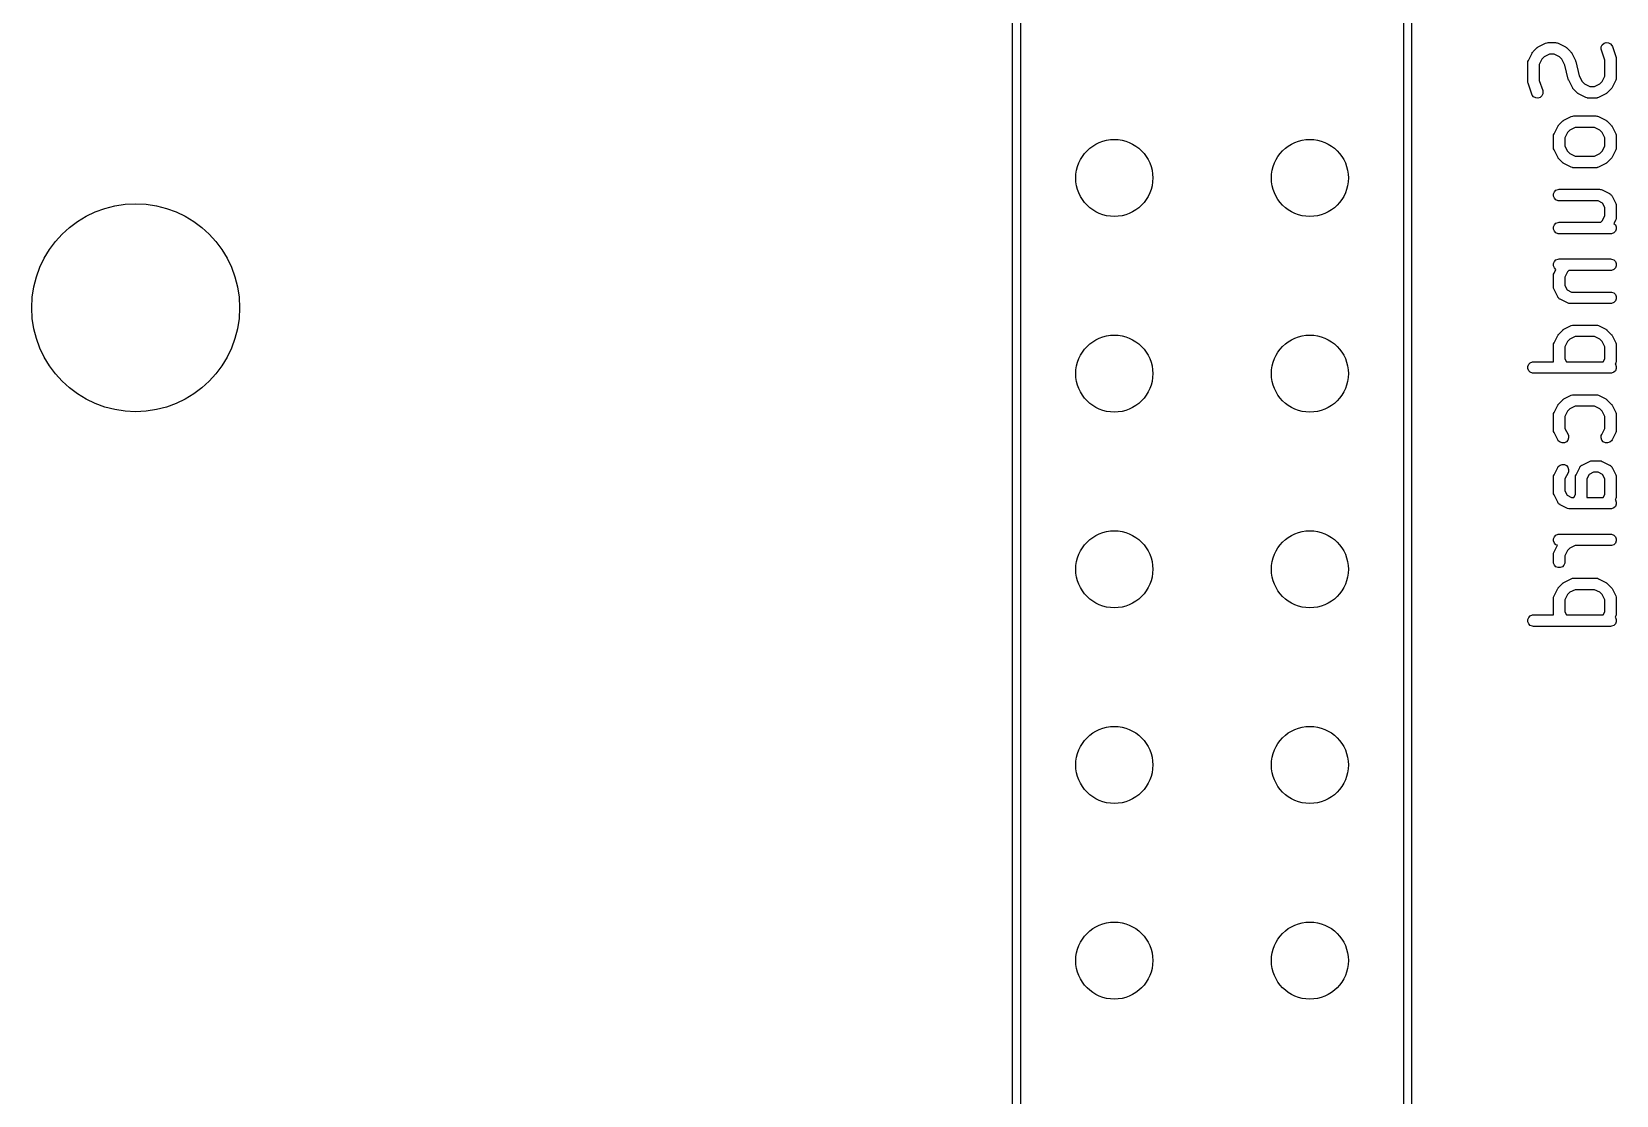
# Model space of a CAD drawing. Header units: inches. Extents: x 0.74 to 7.44, y -5.09 to -0.74.
# Drawn here: x 4.081 to 4.891, y -4.261 to -3.717 of the extents above; entities that cross this region are included whole.
import ezdxf

# ---------------------------------------------------------------- set-up
doc = ezdxf.new("R2010")
doc.units = ezdxf.units.IN
doc.header["$MEASUREMENT"] = 0
doc.layers.add('BLACK', color=250, linetype='CONTINUOUS')

msp = doc.modelspace()

# ---------------------------------------------------------------- linework, layer by layer
at = {"layer": 'BLACK', "linetype": 'CONTINUOUS'}
for p, q in [((4.58228, -4.64195), (4.58228, -2.64195)), ((4.58622, -2.64392), (4.58622, -4.63998)), ((4.78622, -2.68132), (4.78622, -4.64195)), ((4.78228, -4.63998), (4.78228, -2.68214)), ((4.8484, -3.72736), (4.85028, -3.72549)), ((4.85028, -3.72549), (4.8505, -3.7253)), ((4.8505, -3.7253), (4.85055, -3.72524)), ((4.85055, -3.72524), (4.85064, -3.72518)), ((4.85064, -3.72518), (4.85072, -3.72512)), ((4.85072, -3.72512), (4.8508, -3.72509)), ((4.8508, -3.72509), (4.85104, -3.72493)), ((4.85104, -3.72493), (4.85479, -3.72306)), ((4.85479, -3.72306), (4.85533, -3.72285)), ((4.85533, -3.72285), (4.85544, -3.72284)), ((4.85544, -3.72284), (4.85554, -3.7228)), ((4.85554, -3.7228), (4.85611, -3.72275)), ((4.85611, -3.72275), (4.85986, -3.72275)), ((4.85986, -3.72275), (4.86044, -3.7228)), ((4.86044, -3.7228), (4.86054, -3.72284)), ((4.86054, -3.72284), (4.86064, -3.72285)), ((4.86064, -3.72285), (4.86118, -3.72306)), ((4.86118, -3.72306), (4.86493, -3.72493)), ((4.86493, -3.72493), (4.86518, -3.72509)), ((4.86518, -3.72509), (4.86525, -3.72512)), ((4.86525, -3.72512), (4.86533, -3.72518)), ((4.86533, -3.72518), (4.86542, -3.72524)), ((4.86542, -3.72524), (4.86547, -3.7253)), ((4.86547, -3.7253), (4.8657, -3.72549)), ((4.8657, -3.72549), (4.86758, -3.72736)), ((4.88318, -3.72607), (4.88326, -3.72492)), ((4.88331, -3.72663), (4.88318, -3.72607)), ((4.88326, -3.72492), (4.88378, -3.72389)), ((4.88503, -3.7318), (4.88331, -3.72663)), ((4.88378, -3.72389), (4.88465, -3.72313)), ((4.88465, -3.72313), (4.88574, -3.72277)), ((4.88574, -3.72277), (4.88689, -3.72285)), ((4.88689, -3.72285), (4.88792, -3.72337)), ((4.88792, -3.72337), (4.88868, -3.72424)), ((4.88868, -3.72424), (4.88891, -3.72476)), ((4.88891, -3.72476), (4.89079, -3.73039)), ((4.84566, -3.7332), (4.84572, -3.73262)), ((4.84566, -3.74257), (4.84566, -3.7332)), ((4.84572, -3.73262), (4.84576, -3.73252)), ((4.84576, -3.73252), (4.84577, -3.73242)), ((4.84577, -3.73242), (4.84597, -3.73188)), ((4.84597, -3.73188), (4.84785, -3.72813)), ((4.84785, -3.72813), (4.848, -3.72788)), ((4.848, -3.72788), (4.84803, -3.72781)), ((4.84803, -3.72781), (4.8481, -3.72773)), ((4.8481, -3.72773), (4.84816, -3.72764)), ((4.84816, -3.72764), (4.84822, -3.72759)), ((4.84822, -3.72759), (4.8484, -3.72736)), ((4.85292, -3.7312), (4.85157, -3.73389)), ((4.85157, -3.73389), (4.85157, -3.74209)), ((4.85411, -3.73), (4.85292, -3.7312)), ((4.85681, -3.72865), (4.85411, -3.73)), ((4.85917, -3.72865), (4.85681, -3.72865)), ((4.86186, -3.73), (4.85917, -3.72865)), ((4.86306, -3.7312), (4.86186, -3.73)), ((4.86458, -3.73423), (4.86306, -3.7312)), ((4.86637, -3.74141), (4.86458, -3.73423)), ((4.86758, -3.72736), (4.86776, -3.72759)), ((4.86776, -3.72759), (4.86782, -3.72764)), ((4.86782, -3.72764), (4.86788, -3.72773)), ((4.86788, -3.72773), (4.86794, -3.72781)), ((4.86794, -3.72781), (4.86797, -3.72788)), ((4.86797, -3.72788), (4.86813, -3.72813)), ((4.86813, -3.72813), (4.87, -3.73188)), ((4.87, -3.73188), (4.87002, -3.73192)), ((4.87002, -3.73192), (4.87003, -3.73194)), ((4.87003, -3.73194), (4.87012, -3.73218)), ((4.87012, -3.73218), (4.87021, -3.73242)), ((4.87021, -3.73242), (4.87021, -3.73244)), ((4.87021, -3.73244), (4.87023, -3.73248)), ((4.87023, -3.73248), (4.87202, -3.73967)), ((4.88503, -3.74), (4.88503, -3.7318)), ((4.89079, -3.73039), (4.89085, -3.73067)), ((4.89085, -3.73067), (4.89088, -3.73075)), ((4.89088, -3.73075), (4.89089, -3.73085)), ((4.89089, -3.73085), (4.89091, -3.73095)), ((4.89091, -3.73095), (4.89091, -3.73103)), ((4.89091, -3.73103), (4.89094, -3.73132)), ((4.89094, -3.73132), (4.89094, -3.7407)), ((4.84569, -3.74286), (4.84566, -3.74257)), ((4.84569, -3.74294), (4.84569, -3.74286)), ((4.84571, -3.74304), (4.84569, -3.74294)), ((4.84572, -3.74315), (4.84571, -3.74304)), ((4.84575, -3.74322), (4.84572, -3.74315)), ((4.84581, -3.74351), (4.84575, -3.74322)), ((4.85157, -3.74209), (4.85329, -3.74726)), ((4.86639, -3.74146), (4.86637, -3.74141)), ((4.86639, -3.74148), (4.86639, -3.74146)), ((4.86648, -3.74172), (4.86639, -3.74148)), ((4.86657, -3.74196), (4.86648, -3.74172)), ((4.86658, -3.74198), (4.86657, -3.74196)), ((4.8666, -3.74202), (4.86658, -3.74198)), ((4.86847, -3.74577), (4.8666, -3.74202)), ((4.87202, -3.73967), (4.87354, -3.7427)), ((4.87354, -3.7427), (4.87474, -3.74389)), ((4.88249, -3.74389), (4.88368, -3.7427)), ((4.88368, -3.7427), (4.88503, -3.74)), ((4.89063, -3.74202), (4.88875, -3.74577)), ((4.89083, -3.74148), (4.89063, -3.74202)), ((4.89084, -3.74137), (4.89083, -3.74148)), ((4.89088, -3.74127), (4.89084, -3.74137)), ((4.89094, -3.7407), (4.89088, -3.74127)), ((4.84769, -3.74913), (4.84581, -3.74351)), ((4.84792, -3.74966), (4.84769, -3.74913)), ((4.84868, -3.75053), (4.84792, -3.74966)), ((4.84971, -3.75104), (4.84868, -3.75053)), ((4.85086, -3.75113), (4.84971, -3.75104)), ((4.85195, -3.75076), (4.85086, -3.75113)), ((4.85282, -3.75001), (4.85195, -3.75076)), ((4.85334, -3.74898), (4.85282, -3.75001)), ((4.85329, -3.74726), (4.85342, -3.74783)), ((4.85342, -3.74783), (4.85334, -3.74898)), ((4.86863, -3.74601), (4.86847, -3.74577)), ((4.86866, -3.74609), (4.86863, -3.74601)), ((4.86872, -3.74617), (4.86866, -3.74609)), ((4.86878, -3.74626), (4.86872, -3.74617)), ((4.86884, -3.74631), (4.86878, -3.74626)), ((4.86902, -3.74653), (4.86884, -3.74631)), ((4.8709, -3.74841), (4.86902, -3.74653)), ((4.87113, -3.74859), (4.8709, -3.74841)), ((4.87118, -3.74865), (4.87113, -3.74859)), ((4.87127, -3.74871), (4.87118, -3.74865)), ((4.87135, -3.74878), (4.87127, -3.74871)), ((4.87142, -3.74881), (4.87135, -3.74878)), ((4.87167, -3.74896), (4.87142, -3.74881)), ((4.87542, -3.75084), (4.87167, -3.74896)), ((4.87474, -3.74389), (4.87743, -3.74524)), ((4.87596, -3.75104), (4.87542, -3.75084)), ((4.87606, -3.75105), (4.87596, -3.75104)), ((4.87616, -3.75109), (4.87606, -3.75105)), ((4.87674, -3.75115), (4.87616, -3.75109)), ((4.88049, -3.75115), (4.87674, -3.75115)), ((4.87743, -3.74524), (4.87979, -3.74524)), ((4.87979, -3.74524), (4.88249, -3.74389)), ((4.88106, -3.75109), (4.88049, -3.75115)), ((4.88116, -3.75105), (4.88106, -3.75109)), ((4.88127, -3.75104), (4.88116, -3.75105)), ((4.88181, -3.75084), (4.88127, -3.75104)), ((4.88556, -3.74896), (4.88181, -3.75084)), ((4.8858, -3.74881), (4.88556, -3.74896)), ((4.88588, -3.74878), (4.8858, -3.74881)), ((4.88596, -3.74871), (4.88588, -3.74878)), ((4.88605, -3.74865), (4.88596, -3.74871)), ((4.8861, -3.74859), (4.88605, -3.74865)), ((4.88632, -3.74841), (4.8861, -3.74859)), ((4.8882, -3.74653), (4.88632, -3.74841)), ((4.88838, -3.74631), (4.8882, -3.74653)), ((4.88844, -3.74626), (4.88838, -3.74631)), ((4.8885, -3.74617), (4.88844, -3.74626)), ((4.88857, -3.74609), (4.8885, -3.74617)), ((4.8886, -3.74601), (4.88857, -3.74609)), ((4.88875, -3.74577), (4.8886, -3.74601)), ((4.8591, -3.76937), (4.86097, -3.76562)), ((4.86097, -3.76562), (4.86113, -3.76537)), ((4.86113, -3.76537), (4.86116, -3.7653)), ((4.86116, -3.7653), (4.86122, -3.76522)), ((4.86122, -3.76522), (4.86128, -3.76513)), ((4.86128, -3.76513), (4.86134, -3.76508)), ((4.86134, -3.76508), (4.86153, -3.76486)), ((4.86153, -3.76486), (4.8634, -3.76298)), ((4.8634, -3.76298), (4.86363, -3.76279)), ((4.86363, -3.76279), (4.86368, -3.76274)), ((4.86368, -3.76274), (4.86377, -3.76268)), ((4.86377, -3.76268), (4.86385, -3.76261)), ((4.86385, -3.76261), (4.86392, -3.76258)), ((4.86392, -3.76258), (4.86417, -3.76243)), ((4.86417, -3.76243), (4.86792, -3.76055)), ((4.86724, -3.7675), (4.86604, -3.76869)), ((4.86993, -3.76615), (4.86724, -3.7675)), ((4.86792, -3.76055), (4.86846, -3.76035)), ((4.86846, -3.76035), (4.86856, -3.76034)), ((4.86856, -3.76034), (4.86866, -3.7603)), ((4.86866, -3.7603), (4.86924, -3.76024)), ((4.86924, -3.76024), (4.88049, -3.76024)), ((4.87979, -3.76615), (4.86993, -3.76615)), ((4.88249, -3.7675), (4.87979, -3.76615)), ((4.88049, -3.76024), (4.88106, -3.7603)), ((4.88106, -3.7603), (4.88116, -3.76034)), ((4.88116, -3.76034), (4.88127, -3.76035)), ((4.88127, -3.76035), (4.88181, -3.76055)), ((4.88181, -3.76055), (4.88556, -3.76243)), ((4.88368, -3.76869), (4.88249, -3.7675)), ((4.88556, -3.76243), (4.8858, -3.76258)), ((4.8858, -3.76258), (4.88588, -3.76261)), ((4.88588, -3.76261), (4.88596, -3.76268)), ((4.88596, -3.76268), (4.88605, -3.76274)), ((4.88605, -3.76274), (4.8861, -3.76279)), ((4.8861, -3.76279), (4.88632, -3.76298)), ((4.88632, -3.76298), (4.8882, -3.76486)), ((4.8882, -3.76486), (4.88838, -3.76508)), ((4.88838, -3.76508), (4.88844, -3.76513)), ((4.88844, -3.76513), (4.8885, -3.76522)), ((4.8885, -3.76522), (4.88857, -3.7653)), ((4.88857, -3.7653), (4.8886, -3.76537)), ((4.8886, -3.76537), (4.88875, -3.76562)), ((4.88875, -3.76562), (4.89063, -3.76937)), ((4.85879, -3.77069), (4.85884, -3.77012)), ((4.85879, -3.77632), (4.85879, -3.77069)), ((4.85884, -3.77012), (4.85888, -3.77002)), ((4.85888, -3.77002), (4.85889, -3.76991)), ((4.85889, -3.76991), (4.8591, -3.76937)), ((4.86604, -3.76869), (4.86469, -3.77139)), ((4.86469, -3.77139), (4.86469, -3.77562)), ((4.86469, -3.77562), (4.86604, -3.77832)), ((4.88503, -3.77139), (4.88368, -3.76869)), ((4.88368, -3.77832), (4.88503, -3.77562)), ((4.88503, -3.77562), (4.88503, -3.77139)), ((4.89063, -3.76937), (4.89083, -3.76991)), ((4.89083, -3.76991), (4.89084, -3.77002)), ((4.89084, -3.77002), (4.89088, -3.77012)), ((4.89088, -3.77012), (4.89094, -3.77069)), ((4.89094, -3.77069), (4.89094, -3.77632)), ((4.85884, -3.77689), (4.85879, -3.77632)), ((4.85888, -3.77699), (4.85884, -3.77689)), ((4.85889, -3.7771), (4.85888, -3.77699)), ((4.8591, -3.77764), (4.85889, -3.7771)), ((4.86097, -3.78139), (4.8591, -3.77764)), ((4.86113, -3.78164), (4.86097, -3.78139)), ((4.86116, -3.78171), (4.86113, -3.78164)), ((4.86122, -3.78179), (4.86116, -3.78171)), ((4.86128, -3.78188), (4.86122, -3.78179)), ((4.86134, -3.78193), (4.86128, -3.78188)), ((4.86153, -3.78215), (4.86134, -3.78193)), ((4.8634, -3.78403), (4.86153, -3.78215)), ((4.86604, -3.77832), (4.86724, -3.77951)), ((4.86724, -3.77951), (4.86993, -3.78086)), ((4.86993, -3.78086), (4.87979, -3.78086)), ((4.87979, -3.78086), (4.88249, -3.77951)), ((4.88249, -3.77951), (4.88368, -3.77832)), ((4.8882, -3.78215), (4.88632, -3.78403)), ((4.88838, -3.78193), (4.8882, -3.78215)), ((4.88844, -3.78188), (4.88838, -3.78193)), ((4.8885, -3.78179), (4.88844, -3.78188)), ((4.88857, -3.78171), (4.8885, -3.78179)), ((4.8886, -3.78164), (4.88857, -3.78171)), ((4.88875, -3.78139), (4.8886, -3.78164)), ((4.89063, -3.77764), (4.88875, -3.78139)), ((4.89083, -3.7771), (4.89063, -3.77764)), ((4.89084, -3.77699), (4.89083, -3.7771)), ((4.89088, -3.77689), (4.89084, -3.77699)), ((4.89094, -3.77632), (4.89088, -3.77689)), ((4.86363, -3.78422), (4.8634, -3.78403)), ((4.86368, -3.78427), (4.86363, -3.78422)), ((4.86377, -3.78433), (4.86368, -3.78427)), ((4.86385, -3.7844), (4.86377, -3.78433)), ((4.86392, -3.78443), (4.86385, -3.7844)), ((4.86417, -3.78458), (4.86392, -3.78443)), ((4.86792, -3.78646), (4.86417, -3.78458)), ((4.86846, -3.78666), (4.86792, -3.78646)), ((4.86856, -3.78667), (4.86846, -3.78666)), ((4.86866, -3.78671), (4.86856, -3.78667)), ((4.86924, -3.78677), (4.86866, -3.78671)), ((4.88049, -3.78677), (4.86924, -3.78677)), ((4.88106, -3.78671), (4.88049, -3.78677)), ((4.88116, -3.78667), (4.88106, -3.78671)), ((4.88127, -3.78666), (4.88116, -3.78667)), ((4.88181, -3.78646), (4.88127, -3.78666)), ((4.88556, -3.78458), (4.88181, -3.78646)), ((4.8858, -3.78443), (4.88556, -3.78458)), ((4.88588, -3.7844), (4.8858, -3.78443)), ((4.88596, -3.78433), (4.88588, -3.7844)), ((4.88605, -3.78427), (4.88596, -3.78433)), ((4.8861, -3.78422), (4.88605, -3.78427)), ((4.88632, -3.78403), (4.8861, -3.78422)), ((4.85884, -3.80011), (4.85928, -3.79905)), ((4.85928, -3.79905), (4.8601, -3.79823)), ((4.8601, -3.79823), (4.86116, -3.79779)), ((4.86116, -3.79779), (4.86174, -3.79774)), ((4.86174, -3.79774), (4.88236, -3.79774)), ((4.88236, -3.79774), (4.88294, -3.79779)), ((4.88294, -3.79779), (4.88303, -3.79783)), ((4.88303, -3.79783), (4.88314, -3.79784)), ((4.88314, -3.79784), (4.88368, -3.79805)), ((4.88368, -3.79805), (4.88743, -3.79992)), ((4.88743, -3.79992), (4.88753, -3.79998)), ((4.85884, -3.80127), (4.85884, -3.80011)), ((4.85928, -3.80233), (4.85884, -3.80127)), ((4.8601, -3.80314), (4.85928, -3.80233)), ((4.86116, -3.80359), (4.8601, -3.80314)), ((4.86174, -3.80364), (4.86116, -3.80359)), ((4.88166, -3.80364), (4.86174, -3.80364)), ((4.88391, -3.80476), (4.88166, -3.80364)), ((4.88503, -3.80701), (4.88391, -3.80476)), ((4.88503, -3.81124), (4.88503, -3.80701)), ((4.88753, -3.79998), (4.88757, -3.8)), ((4.88757, -3.8), (4.88763, -3.80005)), ((4.88763, -3.80005), (4.88792, -3.80023)), ((4.88792, -3.80023), (4.88816, -3.80051)), ((4.88816, -3.80051), (4.88844, -3.80075)), ((4.88844, -3.80075), (4.88863, -3.80105)), ((4.88863, -3.80105), (4.88868, -3.8011)), ((4.88868, -3.8011), (4.88869, -3.80115)), ((4.88869, -3.80115), (4.88875, -3.80124)), ((4.88875, -3.80124), (4.89063, -3.80499)), ((4.89063, -3.80499), (4.89083, -3.80553)), ((4.89083, -3.80553), (4.89084, -3.80564)), ((4.89084, -3.80564), (4.89088, -3.80574)), ((4.89088, -3.80574), (4.89094, -3.80631)), ((4.89094, -3.80631), (4.89094, -3.81194)), ((4.85884, -3.81699), (4.85928, -3.81592)), ((4.85928, -3.81592), (4.8601, -3.81511)), ((4.8601, -3.81511), (4.86116, -3.81467)), ((4.86116, -3.81467), (4.86174, -3.81461)), ((4.86174, -3.81461), (4.88301, -3.81461)), ((4.88301, -3.81461), (4.88368, -3.81394)), ((4.88368, -3.81394), (4.88503, -3.81124)), ((4.89063, -3.81326), (4.88968, -3.81516)), ((4.88968, -3.81516), (4.89044, -3.81592)), ((4.89044, -3.81592), (4.89088, -3.81699)), ((4.89083, -3.81272), (4.89063, -3.81326)), ((4.89084, -3.81261), (4.89083, -3.81272)), ((4.89088, -3.81251), (4.89084, -3.81261)), ((4.89094, -3.81194), (4.89088, -3.81251)), ((4.85884, -3.81814), (4.85884, -3.81699)), ((4.85928, -3.8192), (4.85884, -3.81814)), ((4.8601, -3.82002), (4.85928, -3.8192)), ((4.86116, -3.82046), (4.8601, -3.82002)), ((4.86174, -3.82051), (4.86116, -3.82046)), ((4.88798, -3.82051), (4.86174, -3.82051)), ((4.88856, -3.82046), (4.88798, -3.82051)), ((4.88963, -3.82002), (4.88856, -3.82046)), ((4.89044, -3.8192), (4.88963, -3.82002)), ((4.89088, -3.81814), (4.89044, -3.8192)), ((4.89088, -3.81699), (4.89088, -3.81814)), ((4.85884, -3.83573), (4.85928, -3.83467)), ((4.85884, -3.83689), (4.85884, -3.83573)), ((4.85928, -3.83795), (4.85884, -3.83689)), ((4.8591, -3.84061), (4.86005, -3.83871)), ((4.85928, -3.83467), (4.8601, -3.83385)), ((4.86005, -3.83871), (4.85928, -3.83795)), ((4.8601, -3.83385), (4.86116, -3.83341)), ((4.86116, -3.83341), (4.86174, -3.83336)), ((4.86174, -3.83336), (4.88798, -3.83336)), ((4.86604, -3.83993), (4.86469, -3.84263)), ((4.86671, -3.83926), (4.86604, -3.83993)), ((4.88798, -3.83926), (4.86671, -3.83926)), ((4.88798, -3.83336), (4.88856, -3.83341)), ((4.88856, -3.83921), (4.88798, -3.83926)), ((4.88856, -3.83341), (4.88963, -3.83385)), ((4.88963, -3.83876), (4.88856, -3.83921)), ((4.88963, -3.83385), (4.89044, -3.83467)), ((4.89044, -3.83795), (4.88963, -3.83876)), ((4.89044, -3.83467), (4.89088, -3.83573)), ((4.89088, -3.83689), (4.89044, -3.83795)), ((4.89088, -3.83573), (4.89088, -3.83689)), ((4.85879, -3.84193), (4.85884, -3.84136)), ((4.85879, -3.84756), (4.85879, -3.84193)), ((4.85884, -3.84813), (4.85879, -3.84756)), ((4.85884, -3.84136), (4.85888, -3.84126)), ((4.85888, -3.84823), (4.85884, -3.84813)), ((4.85888, -3.84126), (4.85889, -3.84115)), ((4.85889, -3.84834), (4.85888, -3.84823)), ((4.85889, -3.84115), (4.8591, -3.84061)), ((4.8591, -3.84888), (4.85889, -3.84834)), ((4.86469, -3.84263), (4.86469, -3.84686)), ((4.86469, -3.84686), (4.86581, -3.84911)), ((4.86097, -3.85263), (4.8591, -3.84888)), ((4.86103, -3.85272), (4.86097, -3.85263)), ((4.86105, -3.85277), (4.86103, -3.85272)), ((4.8611, -3.85283), (4.86105, -3.85277)), ((4.86128, -3.85312), (4.8611, -3.85283)), ((4.86156, -3.85336), (4.86128, -3.85312)), ((4.8618, -3.85364), (4.86156, -3.85336)), ((4.86209, -3.85382), (4.8618, -3.85364)), ((4.86215, -3.85387), (4.86209, -3.85382)), ((4.8622, -3.85389), (4.86215, -3.85387)), ((4.86229, -3.85395), (4.8622, -3.85389)), ((4.86604, -3.85582), (4.86229, -3.85395)), ((4.86581, -3.84911), (4.86806, -3.85023)), ((4.86658, -3.85603), (4.86604, -3.85582)), ((4.86669, -3.85604), (4.86658, -3.85603)), ((4.86679, -3.85608), (4.86669, -3.85604)), ((4.86736, -3.85614), (4.86679, -3.85608)), ((4.88798, -3.85614), (4.86736, -3.85614)), ((4.86806, -3.85023), (4.88798, -3.85023)), ((4.88798, -3.85023), (4.88856, -3.85029)), ((4.88856, -3.85608), (4.88798, -3.85614)), ((4.88856, -3.85029), (4.88963, -3.85073)), ((4.88963, -3.85564), (4.88856, -3.85608)), ((4.88963, -3.85073), (4.89044, -3.85154)), ((4.89044, -3.85482), (4.88963, -3.85564)), ((4.89044, -3.85154), (4.89088, -3.85261)), ((4.89088, -3.85376), (4.89044, -3.85482)), ((4.89088, -3.85261), (4.89088, -3.85376)), ((4.8591, -3.87623), (4.86097, -3.87248)), ((4.86097, -3.87248), (4.86113, -3.87224)), ((4.86113, -3.87224), (4.86116, -3.87216)), ((4.86116, -3.87216), (4.86122, -3.87208)), ((4.86122, -3.87208), (4.86128, -3.87199)), ((4.86128, -3.87199), (4.86134, -3.87194)), ((4.86134, -3.87194), (4.86153, -3.87172)), ((4.86153, -3.87172), (4.8634, -3.86984)), ((4.8634, -3.86984), (4.86363, -3.86966)), ((4.86363, -3.86966), (4.86368, -3.8696)), ((4.86368, -3.8696), (4.86377, -3.86954)), ((4.86377, -3.86954), (4.86385, -3.86948)), ((4.86385, -3.86948), (4.86392, -3.86945)), ((4.86392, -3.86945), (4.86417, -3.86929)), ((4.86417, -3.86929), (4.86792, -3.86741)), ((4.86792, -3.86741), (4.86846, -3.86721)), ((4.86846, -3.86721), (4.86856, -3.8672)), ((4.86856, -3.8672), (4.86866, -3.86716)), ((4.86866, -3.86716), (4.86924, -3.8671)), ((4.86924, -3.8671), (4.88049, -3.8671)), ((4.88049, -3.8671), (4.88106, -3.86716)), ((4.88106, -3.86716), (4.88116, -3.8672)), ((4.88116, -3.8672), (4.88127, -3.86721)), ((4.88127, -3.86721), (4.88181, -3.86741)), ((4.88181, -3.86741), (4.88556, -3.86929)), ((4.88556, -3.86929), (4.8858, -3.86945)), ((4.8858, -3.86945), (4.88588, -3.86948)), ((4.88588, -3.86948), (4.88596, -3.86954)), ((4.88596, -3.86954), (4.88605, -3.8696)), ((4.88605, -3.8696), (4.8861, -3.86966)), ((4.8861, -3.86966), (4.88632, -3.86984)), ((4.88632, -3.86984), (4.8882, -3.87172)), ((4.8882, -3.87172), (4.88838, -3.87194)), ((4.88838, -3.87194), (4.88844, -3.87199)), ((4.88844, -3.87199), (4.8885, -3.87208)), ((4.8885, -3.87208), (4.88857, -3.87216)), ((4.88857, -3.87216), (4.8886, -3.87224)), ((4.8886, -3.87224), (4.88875, -3.87248)), ((4.88875, -3.87248), (4.89063, -3.87623)), ((4.85879, -3.87755), (4.85884, -3.87698)), ((4.85879, -3.88505), (4.85879, -3.87755)), ((4.85884, -3.87698), (4.85888, -3.87688)), ((4.85888, -3.87688), (4.85889, -3.87677)), ((4.85889, -3.87677), (4.8591, -3.87623)), ((4.86604, -3.87555), (4.86469, -3.87825)), ((4.86469, -3.87825), (4.86469, -3.88436)), ((4.86724, -3.87436), (4.86604, -3.87555)), ((4.86993, -3.87301), (4.86724, -3.87436)), ((4.87979, -3.87301), (4.86993, -3.87301)), ((4.88249, -3.87436), (4.87979, -3.87301)), ((4.88368, -3.87555), (4.88249, -3.87436)), ((4.88503, -3.87825), (4.88368, -3.87555)), ((4.88503, -3.88436), (4.88503, -3.87825)), ((4.89063, -3.87623), (4.89083, -3.87677)), ((4.89083, -3.87677), (4.89084, -3.87688)), ((4.89084, -3.87688), (4.89088, -3.87698)), ((4.89088, -3.87698), (4.89094, -3.87755)), ((4.89094, -3.87755), (4.89094, -3.88505)), ((4.84572, -3.88823), (4.84616, -3.88716)), ((4.84572, -3.88938), (4.84572, -3.88823)), ((4.84616, -3.88716), (4.84697, -3.88635)), ((4.84697, -3.88635), (4.84804, -3.88591)), ((4.84804, -3.88591), (4.84861, -3.88585)), ((4.84861, -3.88585), (4.8589, -3.88585)), ((4.85884, -3.88563), (4.85879, -3.88505)), ((4.85888, -3.88573), (4.85884, -3.88563)), ((4.85889, -3.88583), (4.85888, -3.88573)), ((4.8589, -3.88585), (4.85889, -3.88583)), ((4.86469, -3.88436), (4.86544, -3.88585)), ((4.86544, -3.88585), (4.88429, -3.88585)), ((4.88429, -3.88585), (4.88503, -3.88436)), ((4.89063, -3.88637), (4.8903, -3.88702)), ((4.8903, -3.88702), (4.89044, -3.88716)), ((4.89044, -3.88716), (4.89088, -3.88823)), ((4.89083, -3.88583), (4.89063, -3.88637)), ((4.89084, -3.88573), (4.89083, -3.88583)), ((4.89088, -3.88563), (4.89084, -3.88573)), ((4.89094, -3.88505), (4.89088, -3.88563)), ((4.89088, -3.88823), (4.89088, -3.88938)), ((4.84616, -3.89044), (4.84572, -3.88938)), ((4.84697, -3.89126), (4.84616, -3.89044)), ((4.84804, -3.8917), (4.84697, -3.89126)), ((4.84861, -3.89176), (4.84804, -3.8917)), ((4.88798, -3.89176), (4.84861, -3.89176)), ((4.88856, -3.8917), (4.88798, -3.89176)), ((4.88963, -3.89126), (4.88856, -3.8917)), ((4.89044, -3.89044), (4.88963, -3.89126)), ((4.89088, -3.88938), (4.89044, -3.89044)), ((4.8634, -3.90546), (4.86363, -3.90528)), ((4.86363, -3.90528), (4.86368, -3.90522)), ((4.86368, -3.90522), (4.86377, -3.90516)), ((4.86377, -3.90516), (4.86385, -3.9051)), ((4.86385, -3.9051), (4.86392, -3.90507)), ((4.86392, -3.90507), (4.86417, -3.90491)), ((4.86417, -3.90491), (4.86792, -3.90304)), ((4.86792, -3.90304), (4.86846, -3.90283)), ((4.86846, -3.90283), (4.86856, -3.90282)), ((4.86856, -3.90282), (4.86866, -3.90278)), ((4.86866, -3.90278), (4.86924, -3.90272)), ((4.86924, -3.90272), (4.88049, -3.90272)), ((4.88049, -3.90272), (4.88106, -3.90278)), ((4.88106, -3.90278), (4.88116, -3.90282)), ((4.88116, -3.90282), (4.88127, -3.90283)), ((4.88127, -3.90283), (4.88181, -3.90304)), ((4.88181, -3.90304), (4.88556, -3.90491)), ((4.88556, -3.90491), (4.8858, -3.90507)), ((4.8858, -3.90507), (4.88588, -3.9051)), ((4.88588, -3.9051), (4.88596, -3.90516)), ((4.88596, -3.90516), (4.88605, -3.90522)), ((4.88605, -3.90522), (4.8861, -3.90528)), ((4.8861, -3.90528), (4.88632, -3.90546)), ((4.85879, -3.91318), (4.85884, -3.9126)), ((4.85879, -3.92067), (4.85879, -3.91318)), ((4.85884, -3.9126), (4.85888, -3.9125)), ((4.85888, -3.9125), (4.85889, -3.9124)), ((4.85889, -3.9124), (4.8591, -3.91185)), ((4.8591, -3.91185), (4.86097, -3.90811)), ((4.86097, -3.90811), (4.86113, -3.90786)), ((4.86113, -3.90786), (4.86116, -3.90779)), ((4.86116, -3.90779), (4.86122, -3.9077)), ((4.86122, -3.9077), (4.86128, -3.90762)), ((4.86128, -3.90762), (4.86134, -3.90756)), ((4.86134, -3.90756), (4.86153, -3.90734)), ((4.86153, -3.90734), (4.8634, -3.90546)), ((4.86604, -3.91117), (4.86469, -3.91387)), ((4.86724, -3.90998), (4.86604, -3.91117)), ((4.86993, -3.90863), (4.86724, -3.90998)), ((4.87979, -3.90863), (4.86993, -3.90863)), ((4.88249, -3.90998), (4.87979, -3.90863)), ((4.88368, -3.91117), (4.88249, -3.90998)), ((4.88503, -3.91387), (4.88368, -3.91117)), ((4.88632, -3.90546), (4.8882, -3.90734)), ((4.8882, -3.90734), (4.88838, -3.90756)), ((4.88838, -3.90756), (4.88844, -3.90762)), ((4.88844, -3.90762), (4.8885, -3.9077)), ((4.8885, -3.9077), (4.88857, -3.90779)), ((4.88857, -3.90779), (4.8886, -3.90786)), ((4.8886, -3.90786), (4.88875, -3.90811)), ((4.88875, -3.90811), (4.89063, -3.91185)), ((4.89063, -3.91185), (4.89083, -3.9124)), ((4.89083, -3.9124), (4.89084, -3.9125)), ((4.89084, -3.9125), (4.89088, -3.9126)), ((4.89088, -3.9126), (4.89094, -3.91318)), ((4.89094, -3.91318), (4.89094, -3.92067)), ((4.85884, -3.92125), (4.85879, -3.92067)), ((4.85888, -3.92135), (4.85884, -3.92125)), ((4.85889, -3.92145), (4.85888, -3.92135)), ((4.8591, -3.92199), (4.85889, -3.92145)), ((4.86469, -3.91387), (4.86469, -3.91998)), ((4.86469, -3.91998), (4.86625, -3.9231)), ((4.88347, -3.9231), (4.88503, -3.91998)), ((4.88503, -3.91998), (4.88503, -3.91387)), ((4.89083, -3.92145), (4.89063, -3.92199)), ((4.89084, -3.92135), (4.89083, -3.92145)), ((4.89088, -3.92125), (4.89084, -3.92135)), ((4.89094, -3.92067), (4.89088, -3.92125)), ((4.86097, -3.92574), (4.8591, -3.92199)), ((4.86128, -3.92623), (4.86097, -3.92574)), ((4.86215, -3.92699), (4.86128, -3.92623)), ((4.86324, -3.92735), (4.86215, -3.92699)), ((4.86439, -3.92727), (4.86324, -3.92735)), ((4.86542, -3.92676), (4.86439, -3.92727)), ((4.86618, -3.92589), (4.86542, -3.92676)), ((4.86654, -3.92479), (4.86618, -3.92589)), ((4.86625, -3.9231), (4.86646, -3.92364)), ((4.86646, -3.92364), (4.86654, -3.92479)), ((4.88318, -3.92479), (4.88326, -3.92364)), ((4.88354, -3.92589), (4.88318, -3.92479)), ((4.88326, -3.92364), (4.88347, -3.9231)), ((4.8843, -3.92676), (4.88354, -3.92589)), ((4.88533, -3.92727), (4.8843, -3.92676)), ((4.88648, -3.92735), (4.88533, -3.92727)), ((4.88757, -3.92699), (4.88648, -3.92735)), ((4.88844, -3.92623), (4.88757, -3.92699)), ((4.88875, -3.92574), (4.88844, -3.92623)), ((4.89063, -3.92199), (4.88875, -3.92574)), ((4.87354, -3.93866), (4.87729, -3.93678)), ((4.87729, -3.93678), (4.87783, -3.93657)), ((4.87783, -3.93657), (4.87794, -3.93657)), ((4.87794, -3.93657), (4.87804, -3.93653)), ((4.87804, -3.93653), (4.87861, -3.93647)), ((4.87861, -3.93647), (4.88236, -3.93647)), ((4.88236, -3.93647), (4.88294, -3.93653)), ((4.88294, -3.93653), (4.88303, -3.93657)), ((4.88303, -3.93657), (4.88314, -3.93657)), ((4.88314, -3.93657), (4.88368, -3.93678)), ((4.88368, -3.93678), (4.88743, -3.93866)), ((4.85879, -3.94505), (4.85884, -3.94447)), ((4.85879, -3.95255), (4.85879, -3.94505)), ((4.85884, -3.94447), (4.85888, -3.94437)), ((4.85888, -3.94437), (4.85889, -3.94427)), ((4.85889, -3.94427), (4.8591, -3.94373)), ((4.8591, -3.94373), (4.86097, -3.93998)), ((4.86097, -3.93998), (4.86128, -3.93949)), ((4.86128, -3.93949), (4.86215, -3.93873)), ((4.86215, -3.93873), (4.86324, -3.93837)), ((4.86324, -3.93837), (4.86439, -3.93845)), ((4.86439, -3.93845), (4.86542, -3.93896)), ((4.86625, -3.94262), (4.86469, -3.94574)), ((4.86469, -3.94574), (4.86469, -3.95185)), ((4.86542, -3.93896), (4.86618, -3.93983)), ((4.86618, -3.93983), (4.86654, -3.94093)), ((4.86646, -3.94208), (4.86625, -3.94262)), ((4.86654, -3.94093), (4.86646, -3.94208)), ((4.87003, -3.94505), (4.87009, -3.94447)), ((4.87003, -3.95372), (4.87003, -3.94505)), ((4.87009, -3.94447), (4.87013, -3.94437)), ((4.87013, -3.94437), (4.87014, -3.94427)), ((4.87014, -3.94427), (4.87035, -3.94373)), ((4.87035, -3.94373), (4.87222, -3.93998)), ((4.87222, -3.93998), (4.87228, -3.93988)), ((4.87228, -3.93988), (4.8723, -3.93983)), ((4.8723, -3.93983), (4.87235, -3.93978)), ((4.87235, -3.93978), (4.87253, -3.93949)), ((4.87253, -3.93949), (4.87281, -3.93924)), ((4.87281, -3.93924), (4.87305, -3.93896)), ((4.87305, -3.93896), (4.87334, -3.93878)), ((4.87334, -3.93878), (4.8734, -3.93873)), ((4.8734, -3.93873), (4.87344, -3.93872)), ((4.87344, -3.93872), (4.87354, -3.93866)), ((4.87706, -3.9435), (4.87594, -3.94574)), ((4.87594, -3.94574), (4.87594, -3.95442)), ((4.87931, -3.94237), (4.87706, -3.9435)), ((4.88166, -3.94237), (4.87931, -3.94237)), ((4.88391, -3.9435), (4.88166, -3.94237)), ((4.88503, -3.94574), (4.88391, -3.9435)), ((4.88503, -3.95372), (4.88503, -3.94574)), ((4.88743, -3.93866), (4.88753, -3.93872)), ((4.88753, -3.93872), (4.88757, -3.93873)), ((4.88757, -3.93873), (4.88763, -3.93878)), ((4.88763, -3.93878), (4.88792, -3.93896)), ((4.88792, -3.93896), (4.88816, -3.93924)), ((4.88816, -3.93924), (4.88844, -3.93949)), ((4.88844, -3.93949), (4.88863, -3.93978)), ((4.88863, -3.93978), (4.88868, -3.93983)), ((4.88868, -3.93983), (4.88869, -3.93988)), ((4.88869, -3.93988), (4.88875, -3.93998)), ((4.88875, -3.93998), (4.89063, -3.94373)), ((4.89063, -3.94373), (4.89083, -3.94427)), ((4.89083, -3.94427), (4.89084, -3.94437)), ((4.89084, -3.94437), (4.89088, -3.94447)), ((4.89088, -3.94447), (4.89094, -3.94505)), ((4.89094, -3.94505), (4.89094, -3.95442)), ((4.85884, -3.95312), (4.85879, -3.95255)), ((4.85888, -3.95322), (4.85884, -3.95312)), ((4.85889, -3.95333), (4.85888, -3.95322)), ((4.8591, -3.95387), (4.85889, -3.95333)), ((4.86097, -3.95762), (4.8591, -3.95387)), ((4.86469, -3.95185), (4.86581, -3.95409)), ((4.86929, -3.95522), (4.87003, -3.95372)), ((4.88429, -3.95522), (4.88503, -3.95372)), ((4.86103, -3.95771), (4.86097, -3.95762)), ((4.86105, -3.95776), (4.86103, -3.95771)), ((4.8611, -3.95781), (4.86105, -3.95776)), ((4.86128, -3.95811), (4.8611, -3.95781)), ((4.86156, -3.95835), (4.86128, -3.95811)), ((4.8618, -3.95863), (4.86156, -3.95835)), ((4.86209, -3.95881), (4.8618, -3.95863)), ((4.86215, -3.95886), (4.86209, -3.95881)), ((4.8622, -3.95888), (4.86215, -3.95886)), ((4.86229, -3.95894), (4.8622, -3.95888)), ((4.86604, -3.96081), (4.86229, -3.95894)), ((4.86581, -3.95409), (4.86806, -3.95522)), ((4.86658, -3.96102), (4.86604, -3.96081)), ((4.86669, -3.96102), (4.86658, -3.96102)), ((4.86679, -3.96107), (4.86669, -3.96102)), ((4.86736, -3.96112), (4.86679, -3.96107)), ((4.88798, -3.96112), (4.86736, -3.96112)), ((4.86806, -3.95522), (4.86929, -3.95522)), ((4.87584, -3.95509), (4.87583, -3.9552)), ((4.87583, -3.9552), (4.87583, -3.95522)), ((4.87583, -3.95522), (4.88429, -3.95522)), ((4.87588, -3.955), (4.87584, -3.95509)), ((4.87594, -3.95442), (4.87588, -3.955)), ((4.88856, -3.96107), (4.88798, -3.96112)), ((4.88963, -3.96062), (4.88856, -3.96107)), ((4.89044, -3.95981), (4.88963, -3.96062)), ((4.89063, -3.95574), (4.8903, -3.95639)), ((4.8903, -3.95639), (4.89044, -3.95653)), ((4.89044, -3.95653), (4.89088, -3.95759)), ((4.89088, -3.95875), (4.89044, -3.95981)), ((4.89083, -3.9552), (4.89063, -3.95574)), ((4.89084, -3.95509), (4.89083, -3.9552)), ((4.89088, -3.955), (4.89084, -3.95509)), ((4.89094, -3.95442), (4.89088, -3.955)), ((4.89088, -3.95759), (4.89088, -3.95875)), ((4.85884, -3.97634), (4.85928, -3.97528)), ((4.85884, -3.97749), (4.85884, -3.97634)), ((4.85928, -3.97856), (4.85884, -3.97749)), ((4.85928, -3.97528), (4.8601, -3.97446)), ((4.8601, -3.97446), (4.86116, -3.97402)), ((4.86116, -3.97402), (4.86174, -3.97396)), ((4.86174, -3.97396), (4.88798, -3.97396)), ((4.88798, -3.97396), (4.88856, -3.97402)), ((4.88856, -3.97402), (4.88963, -3.97446)), ((4.88963, -3.97446), (4.89044, -3.97528)), ((4.89044, -3.97528), (4.89088, -3.97634)), ((4.89088, -3.97749), (4.89044, -3.97856)), ((4.89088, -3.97634), (4.89088, -3.97749)), ((4.85879, -3.98442), (4.85884, -3.98384)), ((4.85879, -3.98817), (4.85879, -3.98442)), ((4.85884, -3.98384), (4.85888, -3.98374)), ((4.85888, -3.98374), (4.85889, -3.98364)), ((4.85889, -3.98364), (4.8591, -3.9831)), ((4.8591, -3.9831), (4.86081, -3.97967)), ((4.8601, -3.97937), (4.85928, -3.97856)), ((4.86081, -3.97967), (4.8601, -3.97937)), ((4.86604, -3.98242), (4.86469, -3.98511)), ((4.86469, -3.98511), (4.86469, -3.98817)), ((4.86724, -3.98122), (4.86604, -3.98242)), ((4.86993, -3.97987), (4.86724, -3.98122)), ((4.88798, -3.97987), (4.86993, -3.97987)), ((4.88856, -3.97981), (4.88798, -3.97987)), ((4.88963, -3.97937), (4.88856, -3.97981)), ((4.89044, -3.97856), (4.88963, -3.97937)), ((4.85884, -3.98874), (4.85879, -3.98817)), ((4.85928, -3.98981), (4.85884, -3.98874)), ((4.8601, -3.99062), (4.85928, -3.98981)), ((4.86116, -3.99106), (4.8601, -3.99062)), ((4.86231, -3.99106), (4.86116, -3.99106)), ((4.86338, -3.99062), (4.86231, -3.99106)), ((4.86419, -3.98981), (4.86338, -3.99062)), ((4.86463, -3.98874), (4.86419, -3.98981)), ((4.86469, -3.98817), (4.86463, -3.98874)), ((4.8591, -4.00559), (4.86097, -4.00184)), ((4.86097, -4.00184), (4.86113, -4.0016)), ((4.86113, -4.0016), (4.86116, -4.00152)), ((4.86116, -4.00152), (4.86122, -4.00144)), ((4.86122, -4.00144), (4.86128, -4.00135)), ((4.86128, -4.00135), (4.86134, -4.0013)), ((4.86134, -4.0013), (4.86153, -4.00108)), ((4.86153, -4.00108), (4.8634, -3.9992)), ((4.8634, -3.9992), (4.86363, -3.99902)), ((4.86363, -3.99902), (4.86368, -3.99896)), ((4.86368, -3.99896), (4.86377, -3.9989)), ((4.86377, -3.9989), (4.86385, -3.99883)), ((4.86385, -3.99883), (4.86392, -3.9988)), ((4.86392, -3.9988), (4.86417, -3.99865)), ((4.86417, -3.99865), (4.86792, -3.99677)), ((4.86993, -4.00237), (4.86724, -4.00372)), ((4.86792, -3.99677), (4.86846, -3.99657)), ((4.86846, -3.99657), (4.86856, -3.99656)), ((4.86856, -3.99656), (4.86866, -3.99652)), ((4.86866, -3.99652), (4.86924, -3.99646)), ((4.86924, -3.99646), (4.88049, -3.99646)), ((4.87979, -4.00237), (4.86993, -4.00237)), ((4.88249, -4.00372), (4.87979, -4.00237)), ((4.88049, -3.99646), (4.88106, -3.99652)), ((4.88106, -3.99652), (4.88116, -3.99656)), ((4.88116, -3.99656), (4.88127, -3.99657)), ((4.88127, -3.99657), (4.88181, -3.99677)), ((4.88181, -3.99677), (4.88556, -3.99865)), ((4.88556, -3.99865), (4.8858, -3.9988)), ((4.8858, -3.9988), (4.88588, -3.99883)), ((4.88588, -3.99883), (4.88596, -3.9989)), ((4.88596, -3.9989), (4.88605, -3.99896)), ((4.88605, -3.99896), (4.8861, -3.99902)), ((4.8861, -3.99902), (4.88632, -3.9992)), ((4.88632, -3.9992), (4.8882, -4.00108)), ((4.8882, -4.00108), (4.88838, -4.0013)), ((4.88838, -4.0013), (4.88844, -4.00135)), ((4.88844, -4.00135), (4.8885, -4.00144)), ((4.8885, -4.00144), (4.88857, -4.00152)), ((4.88857, -4.00152), (4.8886, -4.0016)), ((4.8886, -4.0016), (4.88875, -4.00184)), ((4.88875, -4.00184), (4.89063, -4.00559)), ((4.85879, -4.00691), (4.85884, -4.00634)), ((4.85879, -4.01441), (4.85879, -4.00691)), ((4.85884, -4.00634), (4.85888, -4.00624)), ((4.85888, -4.00624), (4.85889, -4.00613)), ((4.85889, -4.00613), (4.8591, -4.00559)), ((4.86604, -4.00491), (4.86469, -4.00761)), ((4.86469, -4.00761), (4.86469, -4.01372)), ((4.86724, -4.00372), (4.86604, -4.00491)), ((4.88368, -4.00491), (4.88249, -4.00372)), ((4.88503, -4.00761), (4.88368, -4.00491)), ((4.88503, -4.01372), (4.88503, -4.00761)), ((4.89063, -4.00559), (4.89083, -4.00613)), ((4.89083, -4.00613), (4.89084, -4.00624)), ((4.89084, -4.00624), (4.89088, -4.00634)), ((4.89088, -4.00634), (4.89094, -4.00691)), ((4.89094, -4.00691), (4.89094, -4.01441)), ((4.84572, -4.01759), (4.84616, -4.01652)), ((4.84572, -4.01874), (4.84572, -4.01759)), ((4.84616, -4.01652), (4.84697, -4.01571)), ((4.84697, -4.01571), (4.84804, -4.01527)), ((4.84804, -4.01527), (4.84861, -4.01521)), ((4.84861, -4.01521), (4.8589, -4.01521)), ((4.85884, -4.01499), (4.85879, -4.01441)), ((4.85888, -4.01509), (4.85884, -4.01499)), ((4.85889, -4.01519), (4.85888, -4.01509)), ((4.8589, -4.01521), (4.85889, -4.01519)), ((4.86469, -4.01372), (4.86544, -4.01521)), ((4.86544, -4.01521), (4.88429, -4.01521)), ((4.88429, -4.01521), (4.88503, -4.01372)), ((4.89063, -4.01573), (4.8903, -4.01638)), ((4.8903, -4.01638), (4.89044, -4.01652)), ((4.89044, -4.01652), (4.89088, -4.01759)), ((4.89083, -4.01519), (4.89063, -4.01573)), ((4.89084, -4.01509), (4.89083, -4.01519)), ((4.89088, -4.01499), (4.89084, -4.01509)), ((4.89094, -4.01441), (4.89088, -4.01499)), ((4.89088, -4.01759), (4.89088, -4.01874)), ((4.84616, -4.0198), (4.84572, -4.01874)), ((4.84697, -4.02062), (4.84616, -4.0198)), ((4.84804, -4.02106), (4.84697, -4.02062)), ((4.84861, -4.02111), (4.84804, -4.02106)), ((4.88798, -4.02111), (4.84861, -4.02111)), ((4.88856, -4.02106), (4.88798, -4.02111)), ((4.88963, -4.02062), (4.88856, -4.02106)), ((4.89044, -4.0198), (4.88963, -4.02062)), ((4.89088, -4.01874), (4.89044, -4.0198))]:
    msp.add_line(p, q, dxfattribs=at)
at = {"layer": 'BLACK'}
for centre, radius in [((4.63425, -3.79195), 0.01969), ((4.63425, -3.79195), 0.01969), ((4.73425, -3.79195), 0.01969), ((4.73425, -3.79195), 0.01969), ((4.13386, -3.85827), 0.05315), ((4.13386, -3.85827), 0.05315), ((4.63425, -3.89195), 0.01969), ((4.63425, -3.89195), 0.01969), ((4.73425, -3.89195), 0.01969), ((4.73425, -3.89195), 0.01969), ((4.63425, -3.99195), 0.01969), ((4.63425, -3.99195), 0.01969), ((4.73425, -3.99195), 0.01969), ((4.73425, -3.99195), 0.01969), ((4.63425, -4.09195), 0.01969), ((4.63425, -4.09195), 0.01969), ((4.73425, -4.09195), 0.01969), ((4.73425, -4.09195), 0.01969), ((4.63425, -4.19195), 0.01969), ((4.63425, -4.19195), 0.01969), ((4.73425, -4.19195), 0.01969), ((4.73425, -4.19195), 0.01969)]:
    msp.add_circle(centre, radius, dxfattribs=at)

doc.saveas('drawing.dxf')
